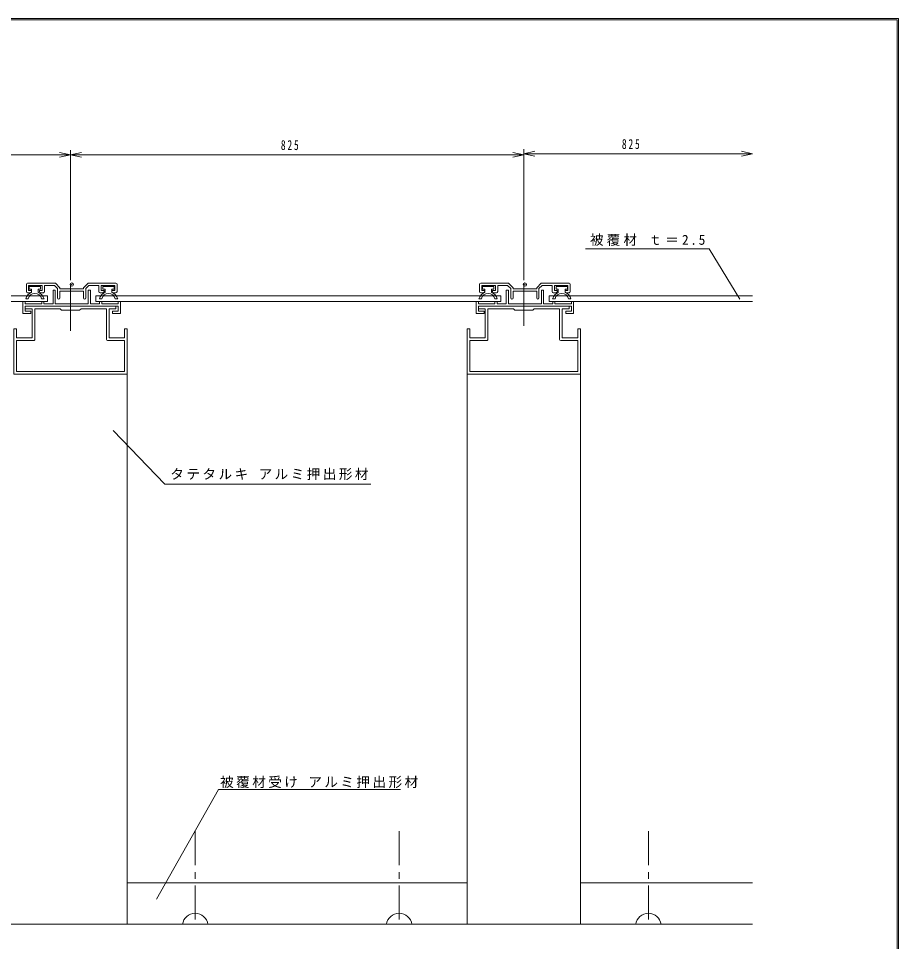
# Model space of a CAD drawing. Units: millimetres, scale not verified. Extents: x -560 to 560, y -380 to 380.
# Drawn here: x 171.6 to 560, y -27.4 to 380 of the extents above; entities that cross this region are included whole.
import ezdxf

# ---------------------------------------------------------------- set-up
doc = ezdxf.new("R2010")
doc.units = ezdxf.units.MM
doc.header["$LTSCALE"] = 3
doc.header["$PDMODE"] = 32
doc.header["$PDSIZE"] = 1.5
doc.linetypes.add('CHAIN1', pattern=[8, 5, -1, 1, -1])
doc.layers.add('0-0_0', color=3, linetype='Continuous', lineweight=18)
doc.styles.add('ＭＳ ゴシック', font='')
doc.styles.get('ＭＳ ゴシック').set_extended_font_data('MS Gothic')

# ---------------------------------------------------------------- blocks, each defined once
blk = doc.blocks.new('CADWIN-G4')
at = {"layer": '0-0_0'}
for p, q in [((174.617, 253.033), (214.617, 253.033)), ((174.617, 253.033), (174.617, 251.833)), ((214.617, 253.033), (214.617, 251.833)), ((177.617, 251.833), (174.617, 251.833)), ((178.817, 251.833), (190.017, 251.833)), ((178.817, 251.833), (178.817, 238.333)), ((190.617, 251.233), (190.017, 251.833)), ((190.617, 251.233), (198.617, 251.233)), ((199.217, 251.833), (198.617, 251.233)), ((199.217, 251.833), (210.417, 251.833)), ((210.417, 251.833), (210.417, 238.333)), ((211.617, 251.833), (214.617, 251.833)), ((170.817, 243.033), (169.617, 243.033)), ((169.617, 223.033), (169.617, 243.033)), ((170.817, 243.033), (170.817, 239.033)), ((218.417, 243.033), (218.417, 239.033)), ((218.417, 243.033), (219.617, 243.033)), ((219.617, 243.033), (219.617, 223.033)), ((178.317, 237.833), (170.817, 237.833)), ((170.817, 237.833), (170.817, 224.233)), ((210.917, 237.833), (218.417, 237.833)), ((218.417, 237.833), (218.417, 224.233)), ((170.817, 224.233), (218.417, 224.233)), ((169.617, 223.033), (219.617, 223.033))]:
    blk.add_line(p, q, dxfattribs=at)
for points in [[(177.617, 251.833), (177.617, 239.033), (170.817, 239.033)], [(211.617, 251.833), (211.617, 239.033), (218.417, 239.033)]]:
    blk.add_lwpolyline(points, dxfattribs=at)
for centre, start, end in [((178.317, 238.333), 269.99999, 0), ((210.917, 238.333), 180, 269.99999)]:
    blk.add_arc(centre, 0.5, start, end, dxfattribs=at)
blk = doc.blocks.new('CADWIN-G5')
at = {"layer": '0-0_0'}
for p, q in [((175.117, 262.678), (175.117, 259.478)), ((175.617, 263.178), (187.917, 263.178)), ((176.117, 262.178), (182.117, 262.178)), ((176.117, 262.178), (176.117, 259.978)), ((182.117, 259.978), (182.117, 262.178)), ((183.117, 262.178), (187.503, 262.178)), ((183.117, 259.478), (183.117, 262.178)), ((187.503, 262.178), (188.917, 260.764)), ((187.917, 263.178), (189.917, 261.178)), ((188.917, 260.764), (188.917, 256.678)), ((189.917, 261.178), (189.917, 260.678)), ((202.317, 263.178), (200.317, 261.178)), ((200.317, 261.178), (200.317, 260.678)), ((202.731, 262.178), (201.317, 260.764)), ((201.317, 260.764), (201.317, 256.678)), ((214.617, 263.178), (202.317, 263.178)), ((207.117, 262.178), (202.731, 262.178)), ((207.117, 259.478), (207.117, 262.178)), ((214.117, 262.178), (208.117, 262.178)), ((208.117, 259.978), (208.117, 262.178)), ((214.117, 262.178), (214.117, 259.978)), ((215.117, 259.478), (215.117, 262.678)), ((175.617, 258.978), (176.867, 258.978)), ((176.117, 259.978), (177.367, 259.978)), ((177.367, 259.478), (177.367, 259.978)), ((180.867, 259.978), (182.117, 259.978)), ((180.867, 259.978), (180.867, 259.478)), ((181.367, 258.978), (182.617, 258.978)), ((189.917, 260.678), (200.317, 260.678)), ((189.917, 259.678), (200.317, 259.678)), ((189.917, 259.678), (189.917, 256.678)), ((200.317, 259.678), (200.317, 256.678)), ((208.867, 258.978), (207.617, 258.978)), ((209.367, 259.978), (208.117, 259.978)), ((209.367, 259.978), (209.367, 259.478)), ((214.117, 259.978), (212.867, 259.978)), ((212.867, 259.478), (212.867, 259.978)), ((214.617, 258.978), (213.367, 258.978))]:
    blk.add_line(p, q, dxfattribs=at)
for centre, start, end in [((175.617, 262.678), 90, 180), ((214.617, 262.678), 0, 90), ((175.617, 259.478), 180, 269.99999), ((176.867, 259.478), 269.99999, 0), ((181.367, 259.478), 180, 269.99999), ((182.617, 259.478), 269.99999, 0), ((189.417, 256.678), 180, 0), ((200.817, 256.678), 180, 0), ((207.617, 259.478), 180, 269.99999), ((208.867, 259.478), 269.99999, 0), ((213.367, 259.478), 180, 269.99999), ((214.617, 259.478), 269.99999, 0)]:
    blk.add_arc(centre, 0.5, start, end, dxfattribs=at)
blk = doc.blocks.new('CADWIN-G6')
at = {"layer": '0-0_0', "color": 4}
for p, q in [((208.861, 261.777), (213.861, 261.777)), ((208.861, 260.577), (208.861, 261.777)), ((213.861, 260.577), (213.861, 261.777)), ((208.861, 260.577), (209.861, 260.577)), ((209.861, 260.577), (209.861, 259.049)), ((212.861, 260.577), (213.861, 260.577)), ((212.861, 259.049), (212.861, 260.577)), ((208.421, 256.277), (207.321, 256.277)), ((214.3, 256.277), (215.4, 256.277))]:
    blk.add_line(p, q, dxfattribs=at)
for centre, radius, start, end in [((211.361, 255.126), 4.2, 110.92483, 164.10369), ((211.361, 255.677), 3, 11.53696, 168.46304), ((211.361, 255.126), 4.2, 15.89631, 69.07517)]:
    blk.add_arc(centre, radius, start, end, dxfattribs=at)
blk = doc.blocks.new('CADWIN-G7')
at = {"layer": '0-0_0', "color": 4}
for p, q in [((181.373, 261.777), (176.373, 261.777)), ((176.373, 260.577), (176.373, 261.777)), ((181.373, 260.577), (181.373, 261.777)), ((177.373, 260.577), (176.373, 260.577)), ((177.373, 259.049), (177.373, 260.577)), ((181.373, 260.577), (180.373, 260.577)), ((180.373, 260.577), (180.373, 259.049)), ((175.933, 256.277), (174.833, 256.277)), ((181.812, 256.277), (182.912, 256.277))]:
    blk.add_line(p, q, dxfattribs=at)
for centre, radius, start, end in [((178.873, 255.126), 4.2, 110.92483, 164.10369), ((178.873, 255.677), 3, 11.53696, 168.46304), ((178.873, 255.126), 4.2, 15.89631, 69.07517)]:
    blk.add_arc(centre, radius, start, end, dxfattribs=at)
blk = doc.blocks.new('CADWIN-G8')
at = {"layer": '0-0_0'}
for p, q in [((374.617, 253.033), (414.617, 253.033)), ((374.617, 253.033), (374.617, 251.833)), ((414.617, 253.033), (414.617, 251.833)), ((377.617, 251.833), (374.617, 251.833)), ((378.817, 251.833), (390.017, 251.833)), ((378.817, 251.833), (378.817, 238.333)), ((390.617, 251.233), (390.017, 251.833)), ((390.617, 251.233), (398.617, 251.233)), ((399.217, 251.833), (398.617, 251.233)), ((399.217, 251.833), (410.417, 251.833)), ((410.417, 251.833), (410.417, 238.333)), ((411.617, 251.833), (414.617, 251.833)), ((370.817, 243.033), (369.617, 243.033)), ((369.617, 223.033), (369.617, 243.033)), ((370.817, 243.033), (370.817, 239.033)), ((418.417, 243.033), (418.417, 239.033)), ((418.417, 243.033), (419.617, 243.033)), ((419.617, 243.033), (419.617, 223.033)), ((378.317, 237.833), (370.817, 237.833)), ((370.817, 237.833), (370.817, 224.233)), ((410.917, 237.833), (418.417, 237.833)), ((418.417, 237.833), (418.417, 224.233)), ((370.817, 224.233), (418.417, 224.233)), ((369.617, 223.033), (419.617, 223.033))]:
    blk.add_line(p, q, dxfattribs=at)
for points in [[(377.617, 251.833), (377.617, 239.033), (370.817, 239.033)], [(411.617, 251.833), (411.617, 239.033), (418.417, 239.033)]]:
    blk.add_lwpolyline(points, dxfattribs=at)
for centre, start, end in [((378.317, 238.333), 269.99999, 0), ((410.917, 238.333), 180, 269.99999)]:
    blk.add_arc(centre, 0.5, start, end, dxfattribs=at)
blk = doc.blocks.new('CADWIN-G9')
at = {"layer": '0-0_0'}
for p, q in [((375.117, 262.678), (375.117, 259.478)), ((375.617, 263.178), (387.917, 263.178)), ((376.117, 262.178), (382.117, 262.178)), ((376.117, 262.178), (376.117, 259.978)), ((382.117, 259.978), (382.117, 262.178)), ((383.117, 262.178), (387.503, 262.178)), ((383.117, 259.478), (383.117, 262.178)), ((387.503, 262.178), (388.917, 260.764)), ((387.917, 263.178), (389.917, 261.178)), ((388.917, 260.764), (388.917, 256.678)), ((389.917, 261.178), (389.917, 260.678)), ((402.317, 263.178), (400.317, 261.178)), ((400.317, 261.178), (400.317, 260.678)), ((402.731, 262.178), (401.317, 260.764)), ((401.317, 260.764), (401.317, 256.678)), ((414.617, 263.178), (402.317, 263.178)), ((407.117, 262.178), (402.731, 262.178)), ((407.117, 259.478), (407.117, 262.178)), ((414.117, 262.178), (408.117, 262.178)), ((408.117, 259.978), (408.117, 262.178)), ((414.117, 262.178), (414.117, 259.978)), ((415.117, 259.478), (415.117, 262.678)), ((375.617, 258.978), (376.867, 258.978)), ((376.117, 259.978), (377.367, 259.978)), ((377.367, 259.478), (377.367, 259.978)), ((380.867, 259.978), (382.117, 259.978)), ((380.867, 259.978), (380.867, 259.478)), ((381.367, 258.978), (382.617, 258.978)), ((389.917, 260.678), (400.317, 260.678)), ((389.917, 259.678), (400.317, 259.678)), ((389.917, 259.678), (389.917, 256.678)), ((400.317, 259.678), (400.317, 256.678)), ((408.867, 258.978), (407.617, 258.978)), ((409.367, 259.978), (408.117, 259.978)), ((409.367, 259.978), (409.367, 259.478)), ((414.117, 259.978), (412.867, 259.978)), ((412.867, 259.478), (412.867, 259.978)), ((414.617, 258.978), (413.367, 258.978))]:
    blk.add_line(p, q, dxfattribs=at)
for centre, start, end in [((375.617, 262.678), 90, 180), ((414.617, 262.678), 0, 90), ((375.617, 259.478), 180, 269.99999), ((376.867, 259.478), 269.99999, 0), ((381.367, 259.478), 180, 269.99999), ((382.617, 259.478), 269.99999, 0), ((389.417, 256.678), 180, 0), ((400.817, 256.678), 180, 0), ((407.617, 259.478), 180, 269.99999), ((408.867, 259.478), 269.99999, 0), ((413.367, 259.478), 180, 269.99999), ((414.617, 259.478), 269.99999, 0)]:
    blk.add_arc(centre, 0.5, start, end, dxfattribs=at)
blk = doc.blocks.new('CADWIN-G10')
at = {"layer": '0-0_0', "color": 4}
for p, q in [((408.861, 261.777), (413.861, 261.777)), ((408.861, 260.577), (408.861, 261.777)), ((413.861, 260.577), (413.861, 261.777)), ((408.861, 260.577), (409.861, 260.577)), ((409.861, 260.577), (409.861, 259.049)), ((412.861, 260.577), (413.861, 260.577)), ((412.861, 259.049), (412.861, 260.577)), ((408.421, 256.277), (407.321, 256.277)), ((414.3, 256.277), (415.4, 256.277))]:
    blk.add_line(p, q, dxfattribs=at)
for centre, radius, start, end in [((411.361, 255.126), 4.2, 110.92483, 164.10369), ((411.361, 255.677), 3, 11.53696, 168.46304), ((411.361, 255.126), 4.2, 15.89631, 69.07517)]:
    blk.add_arc(centre, radius, start, end, dxfattribs=at)
blk = doc.blocks.new('CADWIN-G11')
at = {"layer": '0-0_0', "color": 4}
for p, q in [((381.373, 261.777), (376.373, 261.777)), ((376.373, 260.577), (376.373, 261.777)), ((381.373, 260.577), (381.373, 261.777)), ((377.373, 260.577), (376.373, 260.577)), ((377.373, 259.049), (377.373, 260.577)), ((381.373, 260.577), (380.373, 260.577)), ((380.373, 260.577), (380.373, 259.049)), ((375.933, 256.277), (374.833, 256.277)), ((381.812, 256.277), (382.912, 256.277))]:
    blk.add_line(p, q, dxfattribs=at)
for centre, radius, start, end in [((378.873, 255.126), 4.2, 110.92483, 164.10369), ((378.873, 255.677), 3, 11.53696, 168.46304), ((378.873, 255.126), 4.2, 15.89631, 69.07517)]:
    blk.add_arc(centre, radius, start, end, dxfattribs=at)

msp = doc.modelspace()

# ---------------------------------------------------------------- linework, layer by layer
at = {"layer": '0-0_0', "color": 7}
for p, q in [((194.617, 264.546), (194.617, 321.871)), ((394.617, 266.546), (394.617, 322.326)), ((394.617, 264.546), (394.617, 321.871)), ((-5.383, 319.871), (194.617, 319.871)), ((194.617, 319.871), (189.726, 320.911)), ((194.617, 319.871), (189.726, 318.832)), ((194.617, 319.871), (199.508, 320.911)), ((194.617, 319.871), (394.617, 319.871)), ((194.617, 319.871), (199.508, 318.832)), ((394.617, 319.871), (389.726, 320.911)), ((394.617, 319.871), (389.726, 318.832)), ((394.617, 320.326), (399.507, 321.366)), ((394.617, 320.326), (495.612, 320.326)), ((394.617, 320.326), (399.507, 319.287)), ((495.612, 320.326), (490.721, 321.366)), ((495.612, 320.326), (490.721, 319.287))]:
    msp.add_line(p, q, dxfattribs=at)
at = {"layer": '0-0_0'}
for p, q in [((194.617, 262.546), (194.617, 242.186)), ((394.617, 262.546), (394.617, 244.368)), ((186.867, 260.033), (186.867, 254.033)), ((186.867, 260.033), (187.867, 260.033)), ((187.867, 260.033), (187.867, 254.033)), ((202.367, 260.033), (202.367, 254.033)), ((203.367, 260.033), (202.367, 260.033)), ((203.367, 260.033), (203.367, 254.033)), ((232.132, 257.533), (205.753, 257.533)), ((205.753, 257.533), (205.753, 255.033)), ((386.867, 260.033), (386.867, 254.033)), ((386.867, 260.033), (387.867, 260.033)), ((387.867, 260.033), (387.867, 254.033)), ((402.367, 260.033), (402.367, 254.033)), ((403.367, 260.033), (402.367, 260.033)), ((403.367, 260.033), (403.367, 254.033)), ((495.612, 257.533), (405.753, 257.533)), ((405.753, 257.533), (405.753, 255.033)), ((91.533, 255.033), (184.48, 255.033)), ((173.617, 255.033), (173.617, 249.833)), ((174.617, 254.033), (181.867, 254.033)), ((174.617, 253.033), (215.617, 253.033)), ((174.617, 253.033), (174.617, 250.833)), ((181.867, 255.033), (181.867, 254.033)), ((181.867, 255.033), (182.867, 255.033)), ((182.867, 255.033), (182.867, 254.033)), ((182.867, 254.033), (186.867, 254.033)), ((187.867, 254.033), (202.367, 254.033)), ((207.367, 254.033), (203.367, 254.033)), ((232.132, 255.033), (205.753, 255.033)), ((207.367, 255.033), (207.367, 254.033)), ((208.367, 255.033), (207.367, 255.033)), ((208.367, 255.033), (208.367, 254.033)), ((215.617, 254.033), (208.367, 254.033)), ((215.617, 253.033), (215.617, 250.833)), ((232.132, 255.033), (384.48, 255.033)), ((373.617, 255.033), (373.617, 249.833)), ((374.617, 254.033), (381.867, 254.033)), ((374.617, 253.033), (415.617, 253.033)), ((374.617, 253.033), (374.617, 250.833)), ((381.867, 255.033), (381.867, 254.033)), ((381.867, 255.033), (382.867, 255.033)), ((382.867, 255.033), (382.867, 254.033)), ((382.867, 254.033), (386.867, 254.033)), ((387.867, 254.033), (402.367, 254.033)), ((407.367, 254.033), (403.367, 254.033)), ((495.612, 255.033), (405.753, 255.033)), ((407.367, 255.033), (407.367, 254.033)), ((408.367, 255.033), (407.367, 255.033)), ((408.367, 255.033), (408.367, 254.033)), ((415.617, 254.033), (408.367, 254.033)), ((415.617, 253.033), (415.617, 250.833)), ((173.617, 249.833), (177.117, 249.833)), ((174.617, 250.833), (177.117, 250.833)), ((177.117, 250.833), (177.117, 249.833)), ((213.117, 250.833), (213.117, 249.833)), ((215.617, 250.833), (213.117, 250.833)), ((373.617, 249.833), (377.117, 249.833)), ((374.617, 250.833), (377.117, 250.833)), ((377.117, 250.833), (377.117, 249.833)), ((413.117, 250.833), (413.117, 249.833)), ((415.617, 250.833), (413.117, 250.833)), ((219.617, 223.033), (219.617, -19.78)), ((369.617, 223.033), (369.617, -19.78)), ((419.617, 223.033), (419.617, -19.78)), ((236.246, 174.428), (213.448, 198.099)), ((236.246, 174.428), (327.093, 174.428)), ((259.835, 39.79), (232.594, -8.703)), ((259.835, 39.79), (340.147, 39.79)), ((219.617, -1.494), (369.617, -1.494)), ((419.617, -1.494), (495.612, -1.494)), ((495.612, -19.78), (-40.383, -19.78))]:
    msp.add_line(p, q, dxfattribs=at)
at = {"layer": '0-0_0', "color": 2, "linetype": 'CHAIN1'}
for p, q in [((249.617, 21.293), (249.617, -19.78)), ((339.617, 21.293), (339.617, -19.78)), ((449.617, 21.293), (449.617, -19.78))]:
    msp.add_line(p, q, dxfattribs=at)
at = {"layer": '0-0_0', "color": 7}
for points in [[(560, 380), (560, -380), (-560, -380), (-560, 380)], [(-559.4, -379.4), (-559.4, 379.4), (559.4, 379.4), (559.4, -379.4)]]:
    msp.add_lwpolyline(points, close=True, dxfattribs=at)
at = {"layer": '0-0_0'}
for points in [[(421.793, 278.374), (476.447, 278.374), (489.963, 256.186)], [(91.533, 257.533), (184.48, 257.533), (184.48, 255.033)], [(232.132, 257.533), (384.48, 257.533), (384.48, 255.033)], [(173.617, 255.033), (174.617, 255.033), (174.617, 254.033)], [(216.617, 255.033), (216.617, 249.833), (213.117, 249.833)], [(216.617, 255.033), (215.617, 255.033), (215.617, 254.033)], [(373.617, 255.033), (374.617, 255.033), (374.617, 254.033)], [(416.617, 255.033), (416.617, 249.833), (413.117, 249.833)], [(416.617, 255.033), (415.617, 255.033), (415.617, 254.033)]]:
    msp.add_lwpolyline(points, dxfattribs=at)
for centre in [(249.617, -20.61), (339.617, -20.61), (449.617, -20.61)]:
    msp.add_arc(centre, 5.684, 8.39633, 171.60367, dxfattribs=at)
for p in [(195.117, 262.546), (395.117, 262.546)]:
    msp.add_point(p, dxfattribs=at)

# ---------------------------------------------------------------- block references
for name in ['CADWIN-G7', 'CADWIN-G5', 'CADWIN-G6', 'CADWIN-G11', 'CADWIN-G9', 'CADWIN-G10', 'CADWIN-G4', 'CADWIN-G8']:
    msp.add_blockref(name, (0, 0), dxfattribs=at)

# ---------------------------------------------------------------- texts
at = {"layer": '0-0_0', "color": 7, "char_height": 4.399, "attachment_point": 7, "style": 'ＭＳ ゴシック'}
for s, insert in [('\\T1.38;\\W0.7;825', (287.417, 321.871)), ('\\T1.38;\\W0.7;825', (437.914, 322.326)), ('\\T1.23;被覆材\\~ｔ＝2.5', (423.822, 279.63)), ('\\T1.18;タテタルキ\\~アルミ押出形材', (238.655, 176.212)), ('\\T1.18;被覆材受け\\~アルミ押出形材', (260.592, 40.32))]:
    msp.add_mtext(s, dxfattribs=dict(at, insert=insert))

doc.saveas('drawing.dxf')
